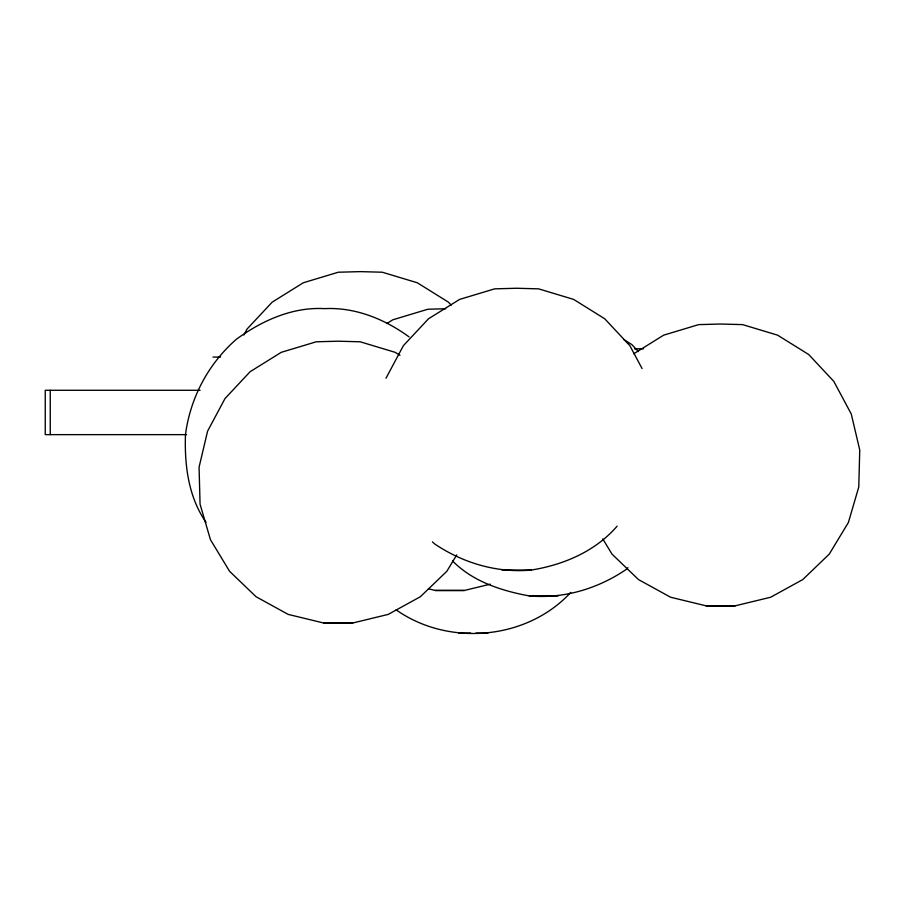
<?xml version="1.0" encoding="UTF-8"?>
<svg xmlns="http://www.w3.org/2000/svg" width="905" height="905" viewBox="0 0 905 905"><rect width="100%" height="100%" fill="white"/><g stroke="black" fill="none" stroke-linecap="round" stroke-linejoin="round"><path stroke-width="1.36" d="M243.852 335.054L247.076 329.024L272.19 302.146L303.311 282.767L338.312 272.224L360.303 271.624L382.295 272.224L417.296 282.767L448.416 302.146L451.199 305.132M385.994 378.222L403.392 345.665L428.506 318.775L459.627 299.397L494.628 288.853L516.619 288.254L538.611 288.853L573.612 299.397L604.732 318.775L629.846 345.665L642.086 368.573M456.742 554.912L446.844 571.27L420.339 596.746L388.234 614.393L352.724 623.013L323.696 623.013L288.175 614.393L256.07 596.746L229.565 571.27L210.469 539.708L200.062 504.209L199.077 467.184L207.584 431.165L224.983 398.596L250.097 371.717L281.217 352.339L316.218 341.796L338.21 341.196L360.19 341.796L395.202 352.339L399.987 355.314M617.097 526.178C595.309 551.405 563.521 564.901 531.133 570.082C496.845 573.125 462.851 562.967 434.49 543.815L432.454 541.846M570.738 592.424C527.049 639.892 448.597 646.894 396.119 609.834M627.946 567.695L625.898 569.652C597.538 588.816 563.544 598.963 529.255 595.92C501.449 590.784 472.67 581.553 452.466 560.84M386.854 323.515L392.838 319.793L427.839 309.239L445.701 308.752M633.715 353.798L663.637 335.167L698.637 324.623L720.629 324.024L742.62 324.623L777.621 335.167L808.742 354.545L833.856 381.435L851.254 413.992L859.75 450.011L858.766 487.037L848.37 522.536L829.263 554.109L802.758 579.585L770.653 597.232L735.143 605.841L706.115 605.841L670.605 597.232L638.5 579.585L611.995 554.109L602.798 538.905M428.484 588.804L435.316 590.467L464.344 590.467L490.295 584.166M502.105 570.082L531.133 570.082M435.316 590.467L464.344 590.467M529.255 595.92L558.283 595.92M706.115 605.841L735.143 605.841M323.696 623.013L352.724 623.013M458.801 633.376L470.668 633.059M634.529 348.787L643.523 348.787M212.947 357.079L220.571 357.079M200.084 390.281L45.25 390.281L45.25 434.638L186.634 434.638M475.951 633.059L487.829 633.376M623.5 339.409L631.882 344.624L638.398 351.593M409.105 336.931C384.738 319.114 355.156 307.055 324.59 308.639C292.451 306.795 261.986 320.642 236.477 339.171C208.354 363.708 190.344 397.657 185.468 434.638C184.439 464.899 188.331 496.947 206.046 522.355M50.261 390.281L50.261 434.638"/></g></svg>
